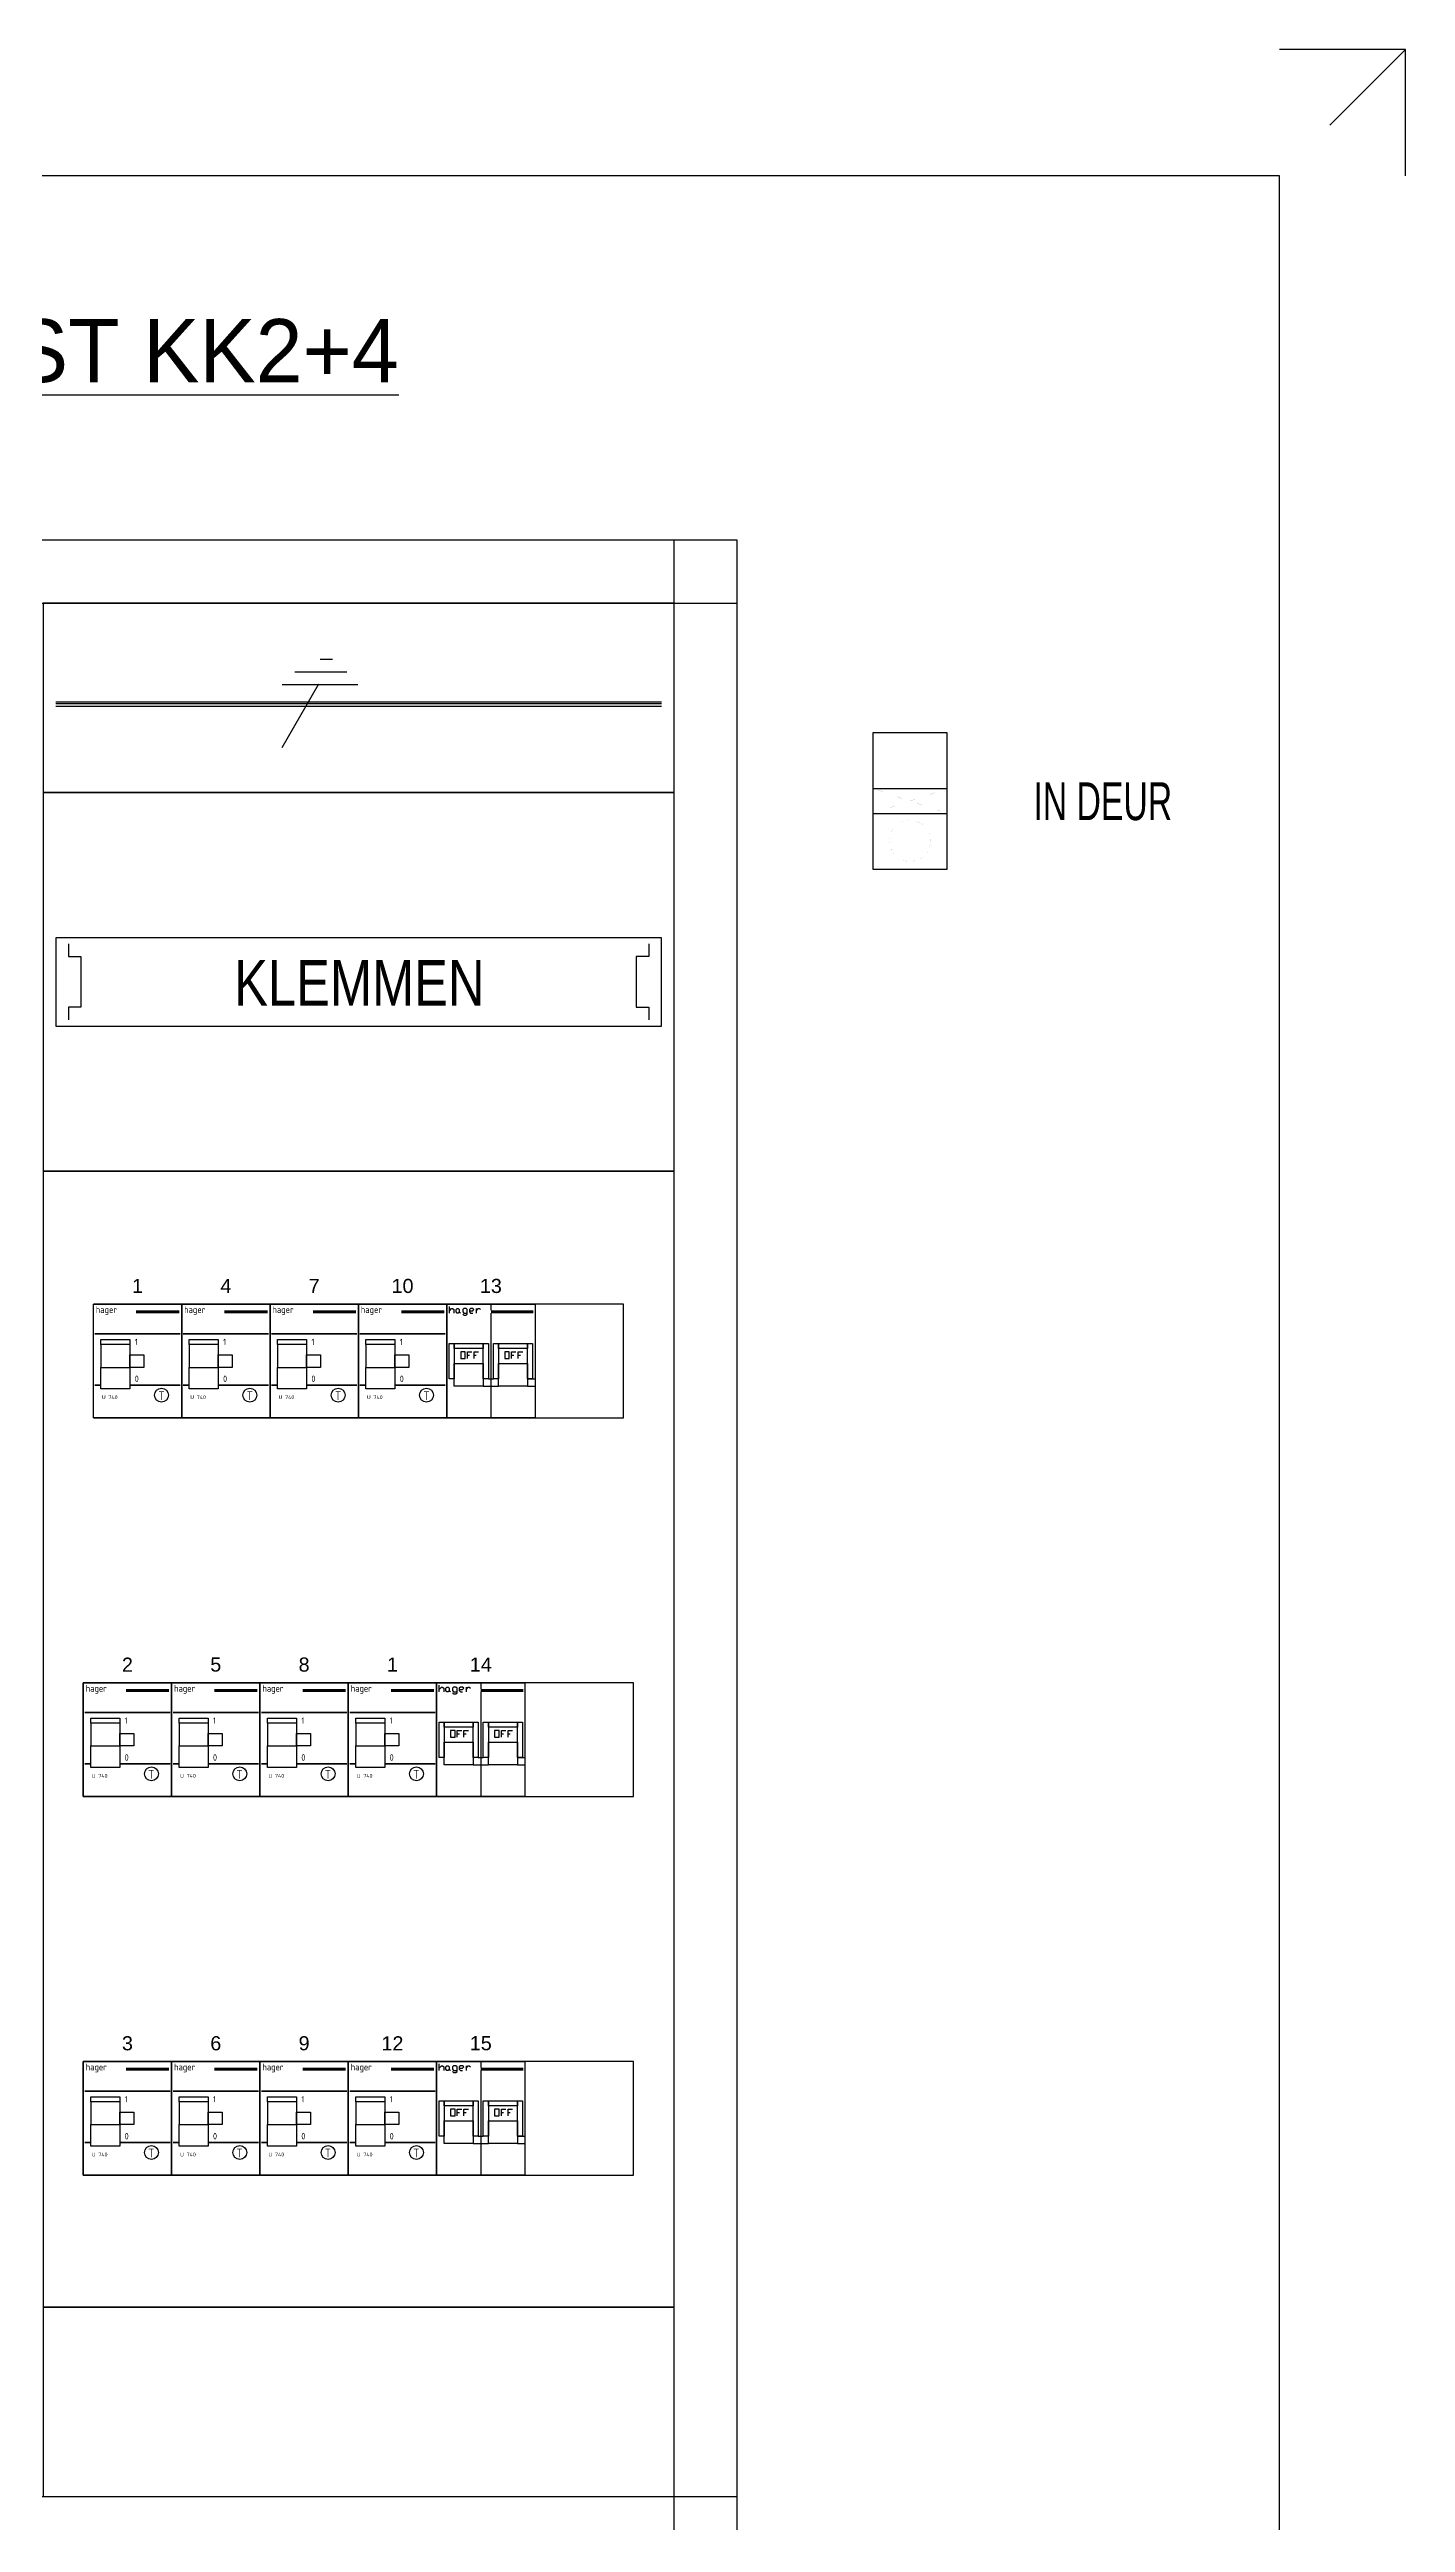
# Model space of a CAD drawing. Header units: millimetres. Extents: x 0 to 420, y 0 to 297.
# Drawn here: x 312.5 to 420, y 101.1 to 297 of the extents above; entities that cross this region are included whole.
import ezdxf
from ezdxf.enums import TextEntityAlignment as Align

# ---------------------------------------------------------------- set-up
doc = ezdxf.new("R2010")
doc.units = ezdxf.units.MM
doc.layers.get('0').update_dxf_attribs({"linetype": 'CONTINUOUS'})
for name, color, linetype in [('00kad018', 1, 'CONTINUOUS'), ('00kad070', 5, 'CONTINUOUS'), ('BL$2----_KADER', 7, 'CONTINUOUS'), ('KAST AANZICHT', 1, 'CONTINUOUS'), ('Kast-aanzicht', 1, 'CONTINUOUS')]:
    doc.layers.add(name, color=color, linetype=linetype)
doc.styles.add('BURO-050', font='BUROFONT.shx', dxfattribs={"height": 5})
doc.styles.add('GREEN', font='txt')
doc.styles.add('NOOTER', font='arial.ttf')
doc.styles.get("Standard").update_dxf_attribs({"font": 'ISOCP'})

# ---------------------------------------------------------------- blocks, each defined once
blk = doc.blocks.new('a3-windesheim-hor')
at = {"layer": '00kad018', "color": 1}
for p, q in [((420, 297), (410, 297)), ((420, 297), (414, 291)), ((420, 287), (420, 297))]:
    blk.add_line(p, q, dxfattribs=at)
at = {"layer": '00kad070', "color": 5}
for p, q in [((410, 287), (20, 287)), ((410, 10), (410, 287))]:
    blk.add_line(p, q, dxfattribs=at)
blk = doc.blocks.new('HAG04')
at = {"color": 0}
for p, q in [((0.21, 8.3), (0.21, 8.83)), ((0.21, 8.83), (0.21, 8.83)), ((0.21, 8.48), (0.38, 8.65)), ((0.38, 8.65), (0.47, 8.65)), ((0.47, 8.65), (0.56, 8.57)), ((0.56, 8.57), (0.56, 8.3)), ((0.56, 8.3), (0.56, 8.3)), ((0.74, 8.57), (0.82, 8.65)), ((0.74, 8.39), (0.74, 8.57)), ((0.82, 8.3), (0.74, 8.39)), ((0.82, 8.65), (0.91, 8.65)), ((0.91, 8.3), (0.82, 8.3)), ((0.91, 8.65), (1, 8.57)), ((1, 8.39), (0.91, 8.3)), ((1, 8.57), (1, 8.39)), ((1, 8.39), (1.09, 8.3)), ((1.09, 8.3), (1.09, 8.3)), ((1.35, 8.65), (1.27, 8.57)), ((1.27, 8.57), (1.27, 8.39)), ((1.27, 8.39), (1.35, 8.3)), ((1.27, 8.21), (1.35, 8.12)), ((1.53, 8.65), (1.35, 8.65)), ((1.35, 8.3), (1.62, 8.3)), ((1.35, 8.12), (1.53, 8.12)), ((1.62, 8.57), (1.53, 8.65)), ((1.53, 8.12), (1.62, 8.21)), ((1.62, 8.21), (1.62, 8.57)), ((1.62, 8.3), (1.62, 8.3)), ((1.88, 8.65), (1.8, 8.57)), ((1.8, 8.57), (1.8, 8.39)), ((1.8, 8.48), (2.06, 8.48)), ((1.8, 8.39), (1.88, 8.3)), ((2.06, 8.65), (1.88, 8.65)), ((1.88, 8.3), (2.06, 8.3)), ((2.15, 8.57), (2.06, 8.65)), ((2.06, 8.48), (2.15, 8.57)), ((2.06, 8.3), (2.06, 8.3)), ((2.33, 8.65), (2.33, 8.3)), ((2.33, 8.48), (2.5, 8.65)), ((2.33, 8.3), (2.33, 8.3)), ((2.5, 8.65), (2.59, 8.65)), ((2.59, 8.65), (2.68, 8.57)), ((2.68, 8.57), (2.68, 8.57)), ((3.5, 9), (3.5, 8.52)), ((3.5, 8.28), (3.5, 0)), ((1.11, 4.7), (1.1, 4.7)), ((1.46, 5.23), (1.11, 5.23)), ((1.11, 5.23), (1.11, 4.7)), ((1.11, 4.7), (1.46, 4.7)), ((1.46, 4.7), (1.46, 5.23)), ((1.64, 4.7), (1.64, 5.23)), ((1.64, 5.23), (1.99, 5.23)), ((1.64, 4.97), (1.81, 4.97)), ((1.81, 4.97), (1.81, 4.97)), ((1.99, 5.23), (1.99, 5.23)), ((2.17, 4.7), (2.17, 5.23)), ((2.17, 5.23), (2.52, 5.23)), ((2.17, 4.97), (2.34, 4.97)), ((2.34, 4.97), (2.34, 4.97)), ((2.52, 5.23), (2.52, 5.23)), ((4.96, 5.23), (4.6, 5.23)), ((4.6, 5.23), (4.6, 4.7)), ((4.6, 4.7), (4.96, 4.7)), ((4.6, 4.7), (4.6, 4.7)), ((4.96, 4.7), (4.96, 5.23)), ((5.13, 4.7), (5.13, 5.23)), ((5.13, 5.23), (5.49, 5.23)), ((5.13, 4.97), (5.31, 4.97)), ((5.31, 4.97), (5.31, 4.97)), ((5.49, 5.23), (5.48, 5.23)), ((5.66, 4.7), (5.66, 5.23)), ((5.66, 5.23), (6.02, 5.23)), ((5.66, 4.97), (5.84, 4.97)), ((5.84, 4.97), (5.84, 4.97)), ((6.02, 5.23), (6.02, 5.23)), ((2.9, 2.5), (4.1, 2.5)), ((3.3, 3.1), (3.7, 3.1)), ((6.4, 3.1), (7, 3.1)), ((6.4, 2.5), (7, 2.5))]:
    blk.add_line(p, q, dxfattribs=at)
for points in [[(0, 0), (0, 9), (7, 9), (7, 0)], [(0.2, 3.1), (0.2, 5.9), (0.6, 5.9), (0.6, 3.1)], [(0.6, 5.5), (0.6, 5.9), (2.9, 5.9), (2.9, 5.5)], [(2.9, 3.1), (2.9, 5.9), (3.3, 5.9), (3.3, 3.1)], [(3.7, 3.1), (3.7, 5.9), (4.1, 5.9), (4.1, 3.1)], [(4.1, 5.5), (4.1, 5.9), (6.4, 5.9), (6.4, 5.5)], [(6.4, 3.1), (6.4, 5.9), (6.8, 5.9), (6.8, 3.1)], [(0.6, 2.5), (0.6, 4.3), (2.9, 4.3), (2.9, 2.5)], [(4.1, 2.5), (4.1, 4.3), (6.4, 4.3), (6.4, 2.5)]]:
    blk.add_lwpolyline(points, close=True, dxfattribs=at)
at = {"color": 0, "const_width": 0.24}
blk.add_lwpolyline([(3.5, 8.4), (6.86, 8.4)], dxfattribs=at)
blk = doc.blocks.new('HAG06')
at = {"color": 0}
for p, q in [((-32.000023, -16.000013), (-32.000023, -25.000013)), ((-20.500021, -16.000011), (-20.500021, -25.000011))]:
    blk.add_line(p, q, dxfattribs=at)
for points in [[(-35.000023, -45.000046), (-35.000023, -0.000004), (0, 0), (0.000008, -45.000046)], [(-32.000023, -16.000011), (-32.000023, -14.000013), (-20.500021, -14.000013), (-20.500021, -16.000011)], [(-32.000023, -33.500015), (-32.000023, -25.000011), (-20.500021, -25.000011), (-20.500021, -33.500015)], [(-20.500021, -25.000011), (-20.500021, -20.000011), (-15.000019, -20.000011), (-15.000019, -25.000011)]]:
    blk.add_lwpolyline(points, close=True, dxfattribs=at)
for points, const_width in [([(-18.040416, -3.000011), (-1.000008, -3.000015)], 1.2), ([(-34.500023, -11.700043), (-0.500019, -11.700043)], 0.7), ([(-34.500023, -32.10004), (-32.000023, -32.10004)], 0.7), ([(-20.500021, -32.10004), (-0.500015, -32.10004)], 0.7)]:
    blk.add_lwpolyline(points, dxfattribs=dict(at, const_width=const_width))
blk.add_circle((-8.000008, -36.000046), 2.750001, dxfattribs=at)
for s, height, p in [('hager', 2.652707, (-34.000023, -3.500015)), ('1', 2.518582, (-18.600019, -16.200043)), ('0', 2.518582, (-18.600019, -30.800045)), ('U 740', 1.538418, (-31.600025, -37.600044)), ('T', 3.5, (-9.300018, -38.000046))]:
    blk.add_text(s, height=height, dxfattribs=at).set_placement(p)

msp = doc.modelspace()

# ---------------------------------------------------------------- linework, layer by layer
at = {"layer": 'KAST AANZICHT', "color": 1, "linetype": 'Continuous'}
for p, q in [((367.04, 258.13), (257.04, 258.13)), ((362.04, 98.13), (362.04, 258.13)), ((367.04, 98.13), (367.04, 258.13)), ((257.04, 253.13), (367.04, 253.13)), ((331.98, 247.69), (336.1, 247.69)), ((333.98, 248.69), (334.98, 248.69)), ((361.04, 245.29), (313.04, 245.29)), ((361.04, 245.15), (313.04, 245.15)), ((361.04, 244.95), (313.04, 244.95)), ((330.98, 241.69), (333.9, 246.73)), ((330.98, 246.69), (336.98, 246.69)), ((377.79, 238.46), (383.69, 238.46)), ((377.79, 236.46), (383.69, 236.46)), ((314.04, 226.13), (314.04, 225.13)), ((360.04, 226.13), (360.04, 225.13)), ((314.04, 225.13), (315.04, 225.13)), ((315.04, 225.13), (315.04, 221.13)), ((360.04, 225.13), (359.04, 225.13)), ((359.04, 225.13), (359.04, 221.13)), ((315.04, 221.13), (314.04, 221.13)), ((314.04, 221.13), (314.04, 220.13)), ((359.04, 221.13), (360.04, 221.13)), ((360.04, 221.13), (360.04, 220.13)), ((358.02, 197.59), (316.02, 197.59)), ((316.02, 188.59), (316.02, 197.59)), ((323.02, 188.59), (323.02, 197.59)), ((330.02, 188.59), (330.02, 197.59)), ((330.02, 188.59), (330.02, 197.59)), ((337.02, 188.59), (337.02, 197.59)), ((344.02, 188.59), (344.02, 197.59)), ((358.02, 188.59), (358.02, 197.59)), ((316.02, 188.59), (358.02, 188.59)), ((315.22, 158.59), (315.22, 167.59)), ((322.22, 158.59), (322.22, 167.59)), ((329.22, 158.59), (329.22, 167.59)), ((329.22, 158.59), (329.22, 167.59)), ((336.22, 158.59), (336.22, 167.59)), ((343.22, 158.59), (343.22, 167.59)), ((343.22, 158.59), (343.22, 167.59)), ((315.22, 128.59), (315.22, 137.59)), ((322.22, 128.59), (322.22, 137.59)), ((329.22, 128.59), (329.22, 137.59)), ((329.22, 128.59), (329.22, 137.59)), ((336.22, 128.59), (336.22, 137.59)), ((343.22, 128.59), (343.22, 137.59)), ((343.22, 128.59), (343.22, 137.59)), ((257.04, 103.13), (367.04, 103.13))]:
    msp.add_line(p, q, dxfattribs=at)
for points in [[(312.04, 238.13), (362.04, 238.13), (362.04, 253.13), (312.04, 253.13)], [(377.79, 232.06), (383.69, 232.06), (383.69, 242.86), (377.79, 242.86)], [(312.04, 208.13), (362.04, 208.13), (362.04, 238.13), (312.04, 238.13)], [(313.04, 219.63), (361.04, 219.63), (361.04, 226.63), (313.04, 226.63)], [(312.04, 118.13), (362.04, 118.13), (362.04, 208.13), (312.04, 208.13)], [(315.22, 158.59), (358.82, 158.59), (358.82, 167.59), (315.22, 167.59)], [(315.22, 128.59), (358.82, 128.59), (358.82, 137.59), (315.22, 137.59)], [(312.04, 103.13), (362.04, 103.13), (362.04, 118.13), (312.04, 118.13)]]:
    msp.add_lwpolyline(points, close=True, dxfattribs=at)
at = {"layer": 'KAST AANZICHT', "color": 1, "linetype": 'Continuous', "const_width": 0.002}
for points in [[(380.73, 241.84), (380.73, 239.32)], [(377.79, 238.46), (383.69, 236.46)], [(383.69, 238.46), (377.79, 236.46)]]:
    msp.add_lwpolyline(points, dxfattribs=at)
msp.add_lwpolyline([(382.36, 234.3, 1), (379.1, 234.3, 1)], format="xyb", close=True, dxfattribs=at)

# ---------------------------------------------------------------- block references
at = {"layer": 'BL$2----_KADER'}
msp.add_blockref('a3-windesheim-hor', (0, 0), dxfattribs=at)
at = {"layer": 'KAST AANZICHT', "xscale": 0.1999999999999886, "yscale": 0.1999999999999886, "zscale": 0.1999999999999886}
for p in [(323.02, 197.59), (330.02, 197.59), (337.02, 197.59), (344.02, 197.59), (322.22, 167.59), (329.22, 167.59), (336.22, 167.59), (343.22, 167.59), (322.22, 137.59), (329.22, 137.59), (336.22, 137.59), (343.22, 137.59)]:
    msp.add_blockref('HAG06', p, dxfattribs=at)
at = {"layer": 'KAST AANZICHT'}
for p in [(344.02, 188.59), (343.22, 158.59), (343.22, 128.59)]:
    msp.add_blockref('HAG04', p, dxfattribs=at)

# ---------------------------------------------------------------- texts
at = {"layer": 'KAST AANZICHT', "color": 1, "linetype": 'Continuous', "style": 'GREEN'}
for s, height, width, p in [('IN DEUR', 3, 0.66668, (390.51, 235.94)), ('KLEMMEN', 3.6, 0.833333, (327.18, 221.25))]:
    msp.add_text(s, height=height, dxfattribs=dict(at, width=width)).set_placement(p)
at = {"layer": 'KAST AANZICHT', "style": 'NOOTER'}
for s, p in [('1', (319.52, 199.04)), ('4', (326.52, 199.04)), ('7', (333.52, 199.04)), ('10', (340.52, 199.04)), ('13', (347.52, 199.04)), ('2', (318.72, 169.04)), ('5', (325.72, 169.04)), ('8', (332.72, 169.04)), ('1', (339.72, 169.04)), ('14', (346.72, 169.04)), ('3', (318.72, 139.04)), ('6', (325.72, 139.04)), ('9', (332.72, 139.04)), ('12', (339.72, 139.04)), ('15', (346.72, 139.04))]:
    msp.add_text(s, height=1.12, dxfattribs=at).set_placement(p, align=Align.MIDDLE)
at = {"layer": 'Kast-aanzicht', "color": 4, "style": 'BURO-050'}
msp.add_text('%%UAANZICHT KAST KK2+4', height=5, dxfattribs=at).set_placement((265.35, 270.64))

doc.saveas('drawing.dxf')
